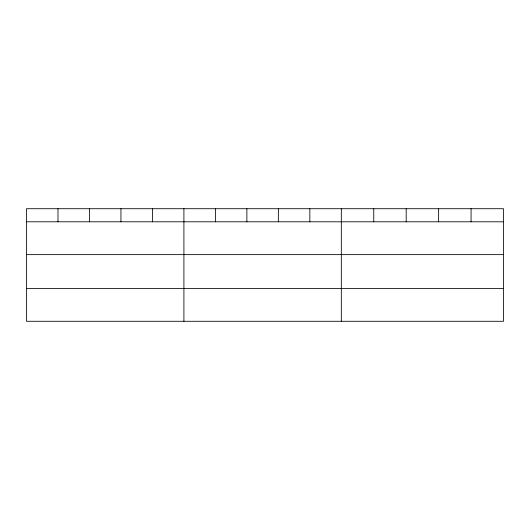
<?xml version="1.0" encoding="UTF-8"?>
<svg xmlns="http://www.w3.org/2000/svg" width="530" height="530" viewBox="0 0 530 530"><rect width="100%" height="100%" fill="white"/><g stroke="black" fill="none" stroke-linecap="round" stroke-linejoin="round"><path stroke-width="0.79" d="M503.5 254.632L503.5 208.714L26.5 208.714L26.5 321.286L503.5 321.286L503.5 254.632L26.5 254.632M26.5 221.798L503.5 221.798M26.5 288.452L503.5 288.452M471.064 208.714L471.064 221.798M438.628 208.714L438.628 221.798M406.192 208.714L406.192 221.798M373.756 208.714L373.756 221.798M341.32 208.714L341.32 321.286M309.838 208.714L309.838 221.798M278.356 208.714L278.356 221.798M246.874 208.714L246.874 221.798M215.392 208.714L215.392 221.798M183.91 208.714L183.91 321.286M152.428 208.714L152.428 221.798M120.946 208.714L120.946 221.798M89.464 208.714L89.464 221.798M57.982 208.714L57.982 221.798"/></g></svg>
